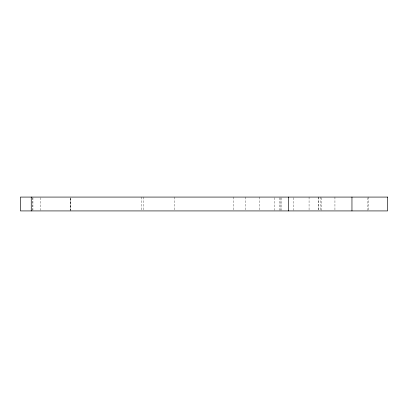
<?xml version="1.0" encoding="UTF-8"?>
<svg xmlns="http://www.w3.org/2000/svg" width="408" height="408" viewBox="0 0 408 408"><rect width="100%" height="100%" fill="white"/><g stroke="black" fill="none" stroke-linecap="round" stroke-linejoin="round"><path stroke-width="0.31" stroke-dasharray="2.04 1.53" d="M70.467 210.921L70.457 197.707L70.467 210.293M368.45 197.079L368.45 210.293M367.868 197.707L367.868 210.293M334.937 197.079L334.937 210.293M321.412 197.707L321.412 210.293M320.663 197.079L320.663 210.293M318.408 197.079L318.408 210.293M318.378 197.079L318.378 210.293M309.07 197.079L309.07 210.293M293.541 197.707L293.541 210.293M279.169 197.707L279.169 210.293M274.533 197.707L274.533 210.293M259.804 197.079L259.784 210.293M245.279 197.079L245.285 210.293M233.509 197.079L233.473 210.293M174.43 197.079L174.43 210.293M143.657 197.079L143.657 210.293M141.433 197.079L141.433 210.293M70.339 197.707L70.339 210.293M40.657 197.707L40.657 210.293M32.941 197.707L32.941 210.293M32.783 197.707L32.783 210.293M280.995 210.293L280.995 197.079L280.979 210.293"/><path stroke-width="0.61" d="M351.956 197.079L351.956 210.921M288.38 197.079L288.38 210.921M31.253 197.079L31.253 210.921M387.6 197.079L20.4 197.079L20.4 210.921L387.6 210.921L387.6 197.079"/></g></svg>
